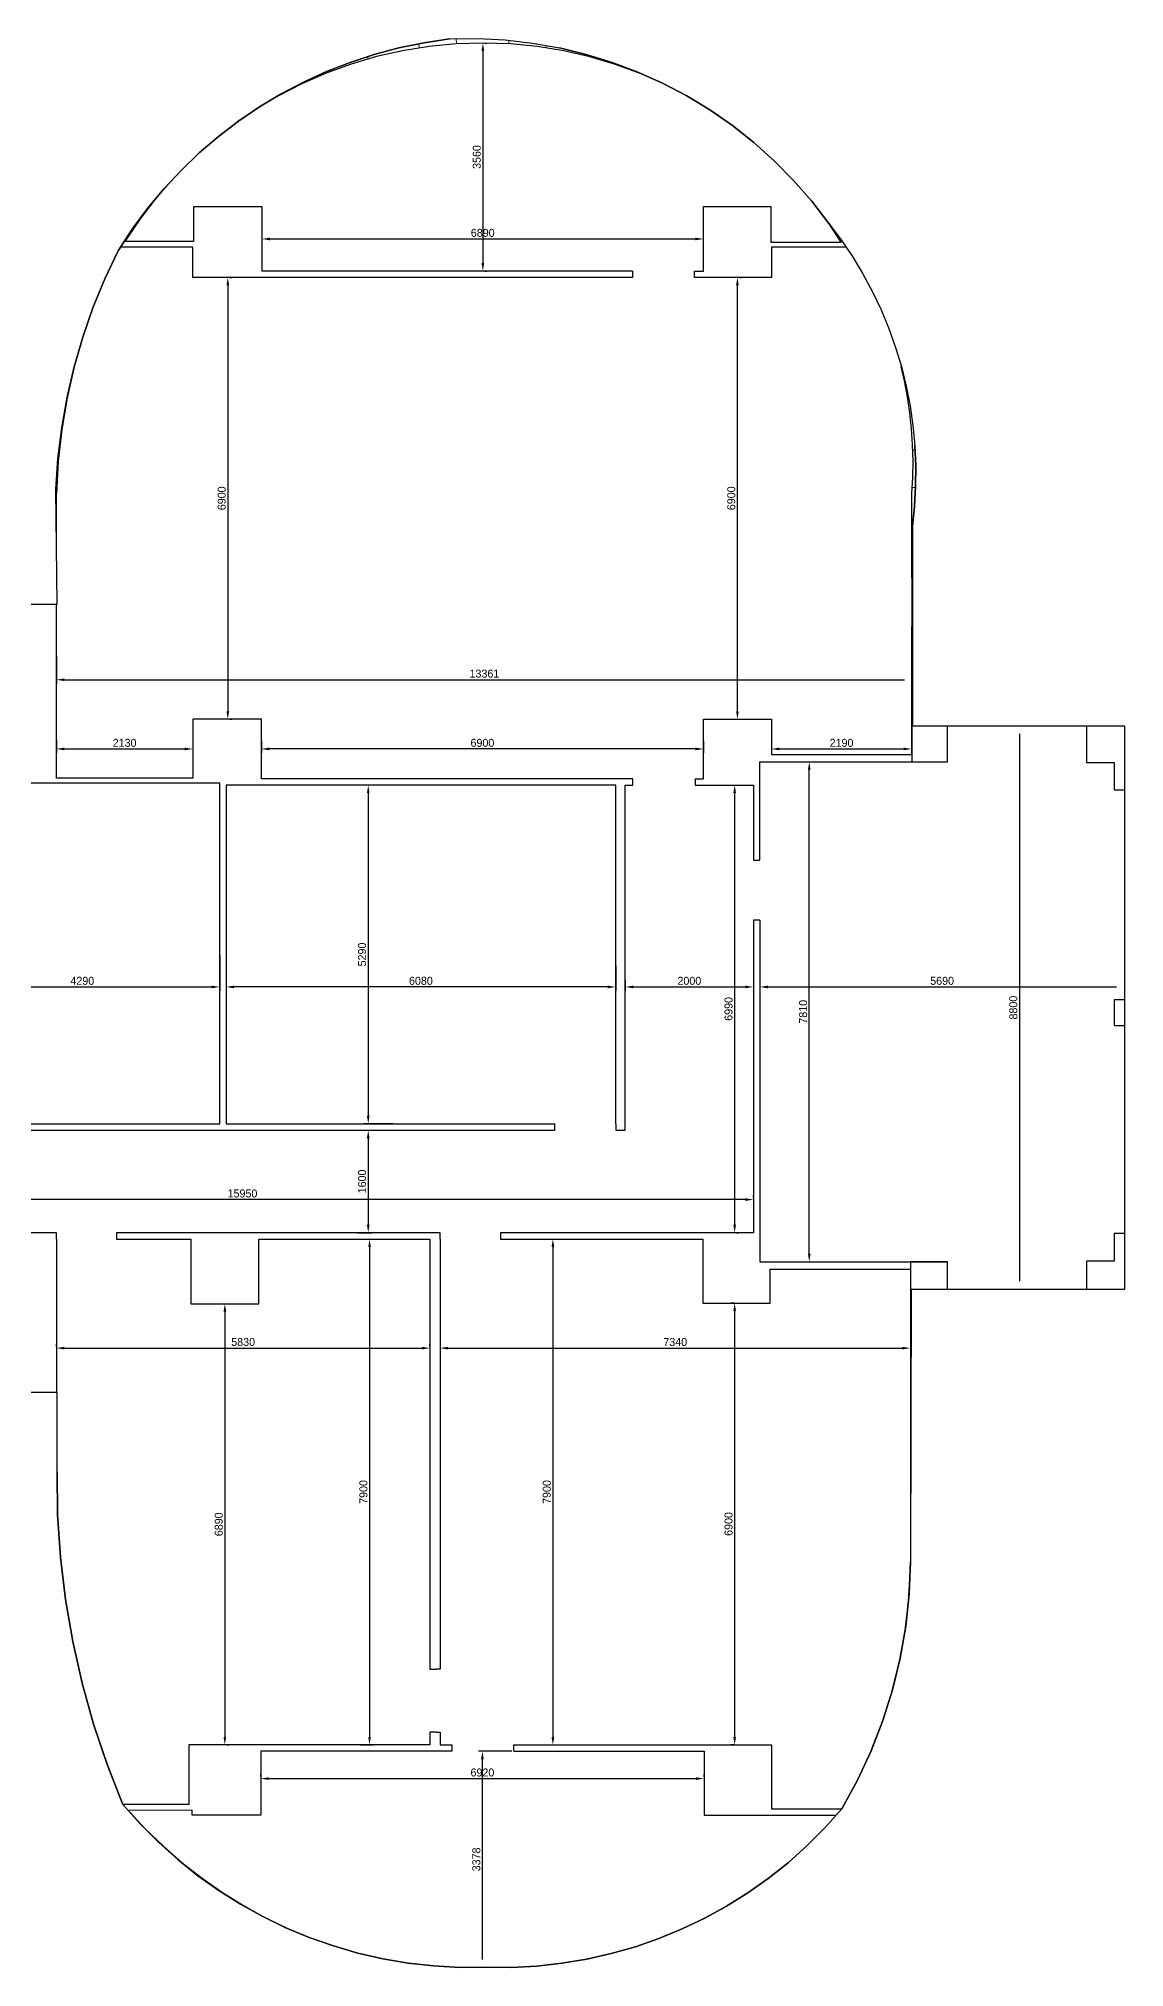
# Model space of a CAD drawing. Header units: millimetres. Extents: x 1201465 to 1251610, y -102447 to -68864.
# Drawn here: x 1234663 to 1251610, y -98990 to -68864 of the extents above; entities that cross this region are included whole.
import ezdxf

# ---------------------------------------------------------------- set-up
doc = ezdxf.new("R2010")
doc.units = ezdxf.units.MM
doc.layers.add('OFFICE_BOUNDARY', color=3, linetype='Continuous')

msp = doc.modelspace()

# ---------------------------------------------------------------- linework, layer by layer
at = {"lineweight": 5}
for p, q in [((1240605, -69009), (1240595, -68945)), ((1241185, -68947), (1241179, -68868)), ((1242001, -68946), (1242004, -68893)), ((1242580, -69008), (1242585, -68973)), ((1242580, -69008), (1242585, -68973)), ((1239807, -69182), (1239797, -69146)), ((1243378, -69179), (1243382, -69164)), ((1239253, -69365), (1239245, -69344)), ((1239253, -69365), (1239245, -69344)), ((1243931, -69361), (1243933, -69356)), ((1238514, -69700), (1238511, -69694)), ((1236391, -71486), (1236390, -71485)), ((1236056, -71961), (1236048, -71955)), ((1247127, -71943), (1247137, -71937)), ((1247127, -71943), (1247137, -71937)), ((1235093, -74545), (1235093, -74545)), ((1248231, -74484), (1248242, -74482)), ((1248308, -75294), (1248343, -75292)), ((1234978, -75347), (1234974, -75347)), ((1237060, -96534), (1236060, -96534)), ((1236445, -96940), (1236442, -96942)), ((1236928, -97372), (1236924, -97377)), ((1237664, -97903), (1237661, -97907)), ((1245645, -97879), (1245645, -97879)), ((1245084, -98204), (1245085, -98206)), ((1238226, -98225), (1238226, -98227)), ((1238226, -98225), (1238226, -98227))]:
    msp.add_line(p, q, dxfattribs=at)
at = {"color": 0, "lineweight": -2, "transparency": 16777216}
for p, q in [((1241628, -68934), (1241660, -68934)), ((1241597, -69059), (1241597, -72369)), ((1238150, -71962), (1238150, -71931)), ((1238275, -71994), (1244915, -71994)), ((1245040, -71962), (1245040, -71931)), ((1237647, -72594), (1237679, -72594)), ((1241628, -72494), (1241660, -72494)), ((1245601, -72594), (1245633, -72594)), ((1237616, -72719), (1237616, -79369)), ((1245570, -79369), (1245570, -72719)), ((1234940, -78508), (1234940, -78941)), ((1235065, -78878), (1248176, -78878)), ((1237647, -79494), (1237679, -79494)), ((1245601, -79494), (1245633, -79494)), ((1234940, -79816), (1234940, -80021)), ((1237070, -79816), (1237070, -80021)), ((1238140, -79831), (1238140, -80021)), ((1245040, -79831), (1245040, -80021)), ((1246100, -79800), (1246100, -80021)), ((1248290, -79800), (1248290, -80021)), ((1249972, -79724), (1249972, -88274)), ((1235065, -79959), (1236945, -79959)), ((1244915, -79959), (1238265, -79959)), ((1246225, -79959), (1248165, -79959)), ((1246691, -87844), (1246691, -80284)), ((1246723, -80159), (1246754, -80159)), ((1239877, -80524), (1239745, -80524)), ((1239808, -80649), (1239808, -85689)), ((1245396, -80524), (1245590, -80524)), ((1245527, -80649), (1245527, -87389)), ((1237490, -83185), (1237490, -83738)), ((1243670, -83344), (1243670, -83738)), ((1233325, -83676), (1237365, -83676)), ((1237590, -83543), (1237590, -83738)), ((1243545, -83676), (1237715, -83676)), ((1243820, -83573), (1243820, -83738)), ((1243945, -83676), (1245695, -83676)), ((1245820, -83573), (1245820, -83738)), ((1245920, -83573), (1245920, -83738)), ((1246045, -83676), (1251485, -83676)), ((1240193, -85814), (1239745, -85814)), ((1239642, -85914), (1239870, -85914)), ((1239808, -86039), (1239808, -87389)), ((1245695, -86997), (1229995, -86997)), ((1245820, -86966), (1245820, -86935)), ((1239514, -87614), (1239891, -87614)), ((1239642, -87514), (1239870, -87514)), ((1242721, -87614), (1242752, -87614)), ((1245558, -87514), (1245590, -87514)), ((1239828, -87739), (1239828, -95389)), ((1242690, -87739), (1242690, -95389)), ((1246723, -87969), (1246754, -87969)), ((1237570, -88749), (1237570, -95389)), ((1237601, -88624), (1237633, -88624)), ((1245524, -88614), (1245465, -88614)), ((1245527, -88739), (1245527, -95389)), ((1240930, -89169), (1240930, -89379)), ((1248270, -89060), (1248270, -89379)), ((1234940, -89285), (1234940, -89254)), ((1235065, -89317), (1240645, -89317)), ((1240770, -89285), (1240770, -89254)), ((1241055, -89317), (1248145, -89317)), ((1237601, -95514), (1237633, -95514)), ((1239685, -95514), (1239891, -95514)), ((1242049, -95614), (1241528, -95614)), ((1241590, -98867), (1241590, -95739)), ((1242721, -95514), (1242752, -95514)), ((1245524, -95514), (1245465, -95514)), ((1238130, -96009), (1238130, -95978)), ((1238255, -96041), (1244925, -96041)), ((1245050, -96009), (1245050, -95978))]:
    msp.add_line(p, q, dxfattribs=at)
for p, q in [((1238150, -71494), (1237080, -71494)), ((1237080, -71494), (1237080, -72034)), ((1238150, -72494), (1238150, -71494)), ((1245040, -72494), (1245040, -71484)), ((1245040, -71484), (1246090, -71484)), ((1246090, -71484), (1246090, -72044)), ((1237070, -72124), (1235938, -72124)), ((1237080, -72034), (1236010, -72034)), ((1237070, -72594), (1237070, -72124)), ((1246090, -72044), (1247190, -72044)), ((1247268, -72124), (1246100, -72124)), ((1246100, -72124), (1246100, -72594)), ((1240470, -72594), (1237070, -72594)), ((1243930, -72494), (1238150, -72494)), ((1240550, -72594), (1240470, -72594)), ((1243930, -72594), (1240550, -72594)), ((1243930, -72494), (1243930, -72594)), ((1244900, -72594), (1244900, -72494)), ((1244900, -72494), (1245040, -72494)), ((1246100, -72594), (1244900, -72594)), ((1234940, -76731), (1234940, -75971)), ((1248290, -77284), (1248290, -75971)), ((1248301, -77284), (1248290, -77284)), ((1234940, -80414), (1234940, -77699)), ((1248290, -80044), (1248290, -78044)), ((1248290, -78044), (1248301, -78044)), ((1238140, -79494), (1237070, -79494)), ((1237070, -79494), (1237070, -80414)), ((1238140, -80424), (1238140, -79494)), ((1245040, -80424), (1245040, -79494)), ((1245040, -79494), (1246100, -79494)), ((1246100, -79494), (1246100, -80044)), ((1248290, -79599), (1248290, -80159)), ((1248850, -80159), (1248850, -79599)), ((1251020, -79599), (1251020, -80169)), ((1246100, -80044), (1248290, -80044)), ((1237070, -80414), (1234940, -80414)), ((1243940, -80424), (1238140, -80424)), ((1244910, -80424), (1245040, -80424)), ((1248290, -80159), (1248850, -80159)), ((1251020, -80169), (1251450, -80169)), ((1251450, -80169), (1251450, -80599)), ((1251450, -80599), (1251610, -80599)), ((1251610, -83879), (1251450, -83879)), ((1251450, -83879), (1251450, -84279)), ((1251450, -84279), (1251610, -84279)), ((1234940, -87614), (1234940, -90009)), ((1245030, -87614), (1245030, -88614)), ((1251610, -87529), (1251450, -87529)), ((1251450, -87529), (1251450, -87959)), ((1251450, -87959), (1251020, -87959)), ((1251020, -87959), (1251020, -88399)), ((1246080, -88614), (1246080, -88084)), ((1246080, -88084), (1248270, -88084)), ((1248850, -87969), (1248270, -87969)), ((1248270, -87969), (1248270, -88489)), ((1248270, -88084), (1248270, -89974)), ((1248850, -88399), (1248850, -87969)), ((1245030, -88614), (1246080, -88614)), ((1248270, -89974), (1248277, -89974)), ((1248275, -90784), (1248270, -90784)), ((1248270, -90784), (1248270, -91354)), ((1248270, -91354), (1248273, -91354)), ((1248271, -92154), (1248270, -92154)), ((1248270, -92154), (1248270, -92649)), ((1242080, -95614), (1242080, -95514)), ((1242080, -95514), (1246100, -95514)), ((1242080, -95614), (1245050, -95614)), ((1245050, -95614), (1245050, -96614)), ((1246100, -95514), (1246100, -96514)), ((1245050, -96614), (1247111, -96614)), ((1246100, -96514), (1247200, -96514))]:
    msp.add_line(p, q)
at = {"color": 18, "lineweight": 5, "true_color": 0x000000}
for p, q in [((1235093, -74545), (1235219, -73986)), ((1248298, -75878), (1248351, -75878)), ((1234941, -75928), (1234932, -75929)), ((1248290, -76702), (1248301, -76702))]:
    msp.add_line(p, q, dxfattribs=at)
at = {"color": 18, "lineweight": 30, "true_color": 0x000000}
for p, q in [((1234950, -77699), (1234932, -75906)), ((1248301, -76487), (1248301, -79599)), ((1231730, -77699), (1234950, -77699)), ((1248301, -79599), (1251610, -79599)), ((1251610, -79599), (1251610, -88399)), ((1248280, -88399), (1248270, -92649)), ((1251610, -88399), (1248280, -88399)), ((1234950, -90009), (1231820, -90009)), ((1234950, -91249), (1234950, -90009))]:
    msp.add_line(p, q, dxfattribs=at)
at = {"color": 0, "lineweight": -2}
for p, q in [((1248301, -78508), (1248301, -78941)), ((1249987, -79599), (1250035, -79599)), ((1251610, -83573), (1251610, -83738))]:
    msp.add_line(p, q, dxfattribs=at)
for points in [[(1244413, -69567), (1244054, -69409), (1243665, -69267), (1243267, -69149), (1242860, -69056), (1242447, -68989), (1242027, -68948), (1241603, -68934), (1241179, -68947), (1240759, -68987), (1240345, -69054), (1239939, -69146), (1239540, -69263), (1239151, -69405), (1238772, -69570), (1238405, -69759), (1238054, -69968)], [(1240679, -68928), (1240287, -69009)], [(1241077, -68869), (1240679, -68928)], [(1239524, -69235), (1239156, -69379)], [(1239901, -69111), (1239524, -69235)], [(1240287, -69009), (1239901, -69111)], [(1243210, -69111), (1242795, -69010)], [(1243617, -69237), (1243210, -69111)], [(1244014, -69387), (1243617, -69237)], [(1238797, -69543), (1238448, -69727)], [(1239156, -69379), (1238797, -69543)], [(1244402, -69561), (1244014, -69387)], [(1244778, -69758), (1244402, -69561)], [(1238448, -69727), (1238110, -69930)], [(1245141, -69979), (1244778, -69758)], [(1238110, -69930), (1237784, -70152), (1237471, -70391), (1237171, -70648), (1236886, -70922), (1236615, -71213), (1236361, -71519), (1236123, -71841), (1235902, -72178)], [(1237982, -70017), (1237773, -70161)], [(1245491, -70221), (1245141, -69979)], [(1245826, -70486), (1245491, -70221)], [(1246145, -70772), (1245826, -70486)], [(1246448, -71078), (1246145, -70772)], [(1236891, -70917), (1236882, -70926)], [(1246732, -71404), (1246448, -71078)], [(1236483, -71372), (1236246, -71681), (1236010, -72034)], [(1236681, -71142), (1236536, -71308)], [(1246997, -71751), (1246732, -71404)], [(1247190, -72044), (1246979, -71727)], [(1235902, -72178), (1235694, -72618)], [(1235909, -72168), (1235821, -72350)], [(1235694, -72618), (1235511, -73067)], [(1235696, -72615), (1235680, -72653)], [(1235511, -73067), (1235352, -73525)], [(1235352, -73525), (1235217, -73990)], [(1235217, -73992), (1235106, -74478), (1235023, -74972), (1234967, -75470), (1234940, -75971)], [(1235217, -73990), (1235108, -74462)], [(1235228, -73953), (1235217, -73991)], [(1248291, -75971), (1248306, -75717), (1248311, -75464), (1248305, -75211), (1248289, -74959), (1248263, -74708), (1248227, -74459), (1248180, -74212), (1248128, -73984)], [(1235108, -74462), (1235024, -74939)], [(1235024, -74939), (1234965, -75421)], [(1248354, -75537), (1248340, -75222)], [(1234965, -75421), (1234932, -75906)], [(1248352, -75854), (1248354, -75537)], [(1248335, -76170), (1248352, -75854)], [(1248301, -76487), (1248335, -76170)], [(1243670, -85814), (1243670, -85914), (1243820, -85914), (1243820, -80524), (1243940, -80524), (1243940, -80424)], [(1244910, -80424), (1244910, -80524), (1245820, -80524), (1245820, -81694), (1245920, -81694)], [(1245920, -81694), (1245920, -80159), (1248290, -80159)], [(1234160, -85814), (1237490, -85814), (1237490, -80494), (1233200, -80494), (1233200, -85814)], [(1243670, -85814), (1243670, -80524), (1237590, -80524), (1237590, -85814), (1242720, -85814)], [(1245920, -82634), (1245820, -82634), (1245820, -87514), (1241870, -87514), (1241870, -87614)], [(1245920, -82634), (1245920, -87969), (1248850, -87969)], [(1234160, -85814), (1234160, -85914), (1242720, -85914), (1242720, -85814)], [(1234940, -87614), (1234940, -87514), (1234390, -87514)], [(1240930, -87614), (1240930, -87514), (1235880, -87514), (1235880, -87614)], [(1235880, -87614), (1237040, -87614), (1237040, -88624), (1238100, -88624), (1238100, -87614), (1240770, -87614), (1240770, -94334), (1240870, -94334)], [(1240930, -87614), (1240930, -94334), (1240870, -94334)], [(1241870, -87614), (1245030, -87614)], [(1234950, -91249), (1234960, -91917)], [(1234960, -91917), (1235004, -92582)], [(1235004, -92582), (1235082, -93244)], [(1248250, -93157), (1248270, -92649)], [(1248248, -93177), (1248256, -93019)], [(1235082, -93244), (1235195, -93900)], [(1248197, -93662), (1248250, -93157)], [(1248110, -94161), (1248197, -93662)], [(1248193, -93681), (1248213, -93505)], [(1235169, -93750), (1235198, -93916)], [(1235195, -93900), (1235341, -94549)], [(1248106, -94178), (1248141, -93986)], [(1235247, -94133), (1235348, -94572), (1235527, -95206), (1235738, -95830), (1235980, -96444)], [(1247991, -94652), (1248110, -94161)], [(1235341, -94549), (1235521, -95190)], [(1247987, -94667), (1248037, -94462)], [(1247841, -95135), (1247991, -94652)], [(1235521, -95190), (1235734, -95822)], [(1247658, -95607), (1247841, -95135)], [(1247836, -95147), (1247904, -94933)], [(1240870, -95314), (1240770, -95314), (1240770, -95514), (1237010, -95514), (1237010, -96444), (1235980, -96444)], [(1240870, -95314), (1240930, -95314), (1240930, -95514), (1241110, -95514), (1241110, -95614)], [(1247654, -95616), (1247738, -95401)], [(1241110, -95614), (1238130, -95614), (1238130, -96614), (1237060, -96614), (1237060, -96534)], [(1247445, -96067), (1247658, -95607)], [(1235734, -95822), (1235980, -96444)], [(1247200, -96514), (1247445, -96067)], [(1247442, -96072), (1247533, -95877)], [(1235980, -96444), (1236250, -96749)], [(1236093, -96571), (1236327, -96823), (1236610, -97097), (1236906, -97354), (1237214, -97595), (1237533, -97819), (1237862, -98025), (1238202, -98213), (1238530, -98373)], [(1246935, -96811), (1247200, -96514)], [(1236250, -96749), (1236535, -97036)], [(1246654, -97091), (1246935, -96811)], [(1236535, -97036), (1236835, -97306)], [(1236835, -97306), (1237148, -97557)], [(1246360, -97354), (1246654, -97091)], [(1237148, -97557), (1237474, -97789)], [(1245732, -97825), (1246052, -97599)], [(1245996, -97638), (1246132, -97535)], [(1246052, -97599), (1246360, -97354)], [(1237474, -97789), (1237812, -98002)], [(1244974, -98261), (1245315, -98078), (1245647, -97877), (1245920, -97692)], [(1245401, -98032), (1245732, -97825)], [(1237812, -98002), (1238161, -98195)], [(1238161, -98195), (1238519, -98369)], [(1245059, -98220), (1245401, -98032)], [(1238519, -98369), (1238887, -98522)], [(1244346, -98538), (1244707, -98389)], [(1244667, -98405), (1244960, -98268)], [(1244707, -98389), (1245059, -98220)], [(1238887, -98522), (1239263, -98654), (1239647, -98765)], [(1239647, -98765), (1240037, -98854)], [(1243219, -98860), (1243602, -98774)], [(1243602, -98774), (1243977, -98666)], [(1243977, -98666), (1244346, -98538)], [(1240037, -98854), (1240433, -98922), (1240833, -98967)], [(1240833, -98967), (1241238, -98989), (1241645, -98988)], [(1241645, -98988), (1242044, -98990), (1242440, -98969), (1242832, -98925), (1243219, -98860)]]:
    msp.add_lwpolyline(points)
at = {"color": 18, "lineweight": 5, "true_color": 0x000000}
for points in [[(1248290, -77284), (1248290, -78044)], [(1248270, -90784), (1248270, -89974)], [(1248270, -92154), (1248270, -91354)]]:
    msp.add_lwpolyline(points, dxfattribs=at)
at = {"color": 0, "transparency": 16777216}
for points in [[(1241576, -69059), (1241618, -69059), (1241597, -68934)], [(1238275, -71973), (1238275, -72015), (1238150, -71994)], [(1244915, -71973), (1244915, -72015), (1245040, -71994)], [(1237595, -72719), (1237637, -72719), (1237616, -72594)], [(1241576, -72369), (1241618, -72369), (1241597, -72494)], [(1245549, -72719), (1245591, -72719), (1245570, -72594)], [(1235065, -78858), (1235065, -78899), (1234940, -78878)], [(1237595, -79369), (1237637, -79369), (1237616, -79494)], [(1245549, -79369), (1245591, -79369), (1245570, -79494)], [(1235065, -79938), (1235065, -79980), (1234940, -79959)], [(1236945, -79938), (1236945, -79980), (1237070, -79959)], [(1238265, -79938), (1238265, -79980), (1238140, -79959)], [(1244915, -79938), (1244915, -79980), (1245040, -79959)], [(1246225, -79938), (1246225, -79980), (1246100, -79959)], [(1248165, -79938), (1248165, -79980), (1248290, -79959)], [(1246671, -80284), (1246712, -80284), (1246691, -80159)], [(1239787, -80649), (1239828, -80649), (1239808, -80524)], [(1245506, -80649), (1245548, -80649), (1245527, -80524)], [(1237365, -83655), (1237365, -83697), (1237490, -83676)], [(1237715, -83655), (1237715, -83697), (1237590, -83676)], [(1243545, -83655), (1243545, -83697), (1243670, -83676)], [(1243945, -83655), (1243945, -83697), (1243820, -83676)], [(1245695, -83655), (1245695, -83697), (1245820, -83676)], [(1246045, -83655), (1246045, -83697), (1245920, -83676)], [(1239787, -85689), (1239828, -85689), (1239808, -85814)], [(1239787, -86039), (1239828, -86039), (1239808, -85914)], [(1245695, -86976), (1245695, -87018), (1245820, -86997)], [(1239787, -87389), (1239828, -87389), (1239808, -87514)], [(1239808, -87739), (1239849, -87739), (1239828, -87614)], [(1242669, -87739), (1242711, -87739), (1242690, -87614)], [(1245506, -87389), (1245548, -87389), (1245527, -87514)], [(1246671, -87844), (1246712, -87844), (1246691, -87969)], [(1237549, -88749), (1237591, -88749), (1237570, -88624)], [(1245506, -88739), (1245548, -88739), (1245527, -88614)], [(1235065, -89296), (1235065, -89338), (1234940, -89317)], [(1240645, -89296), (1240645, -89338), (1240770, -89317)], [(1241055, -89296), (1241055, -89338), (1240930, -89317)], [(1248145, -89296), (1248145, -89338), (1248270, -89317)], [(1237549, -95389), (1237591, -95389), (1237570, -95514)], [(1239808, -95389), (1239849, -95389), (1239828, -95514)], [(1242669, -95389), (1242711, -95389), (1242690, -95514)], [(1245506, -95389), (1245548, -95389), (1245527, -95514)], [(1241569, -95739), (1241611, -95739), (1241590, -95614)], [(1238255, -96020), (1238255, -96061), (1238130, -96041)], [(1244925, -96020), (1244925, -96061), (1245050, -96041)]]:
    msp.add_solid(points, dxfattribs=at)
at = {"layer": 'OFFICE_BOUNDARY'}
msp.add_lwpolyline([(1231730, -77699), (1234950, -77699), (1234932, -75906), (1234965, -75421), (1235024, -74939), (1235108, -74462), (1235217, -73990), (1235352, -73525), (1235511, -73067), (1235694, -72618), (1235902, -72178), (1236123, -71841), (1236361, -71519), (1236615, -71213), (1236886, -70922), (1237171, -70648), (1237471, -70391), (1237784, -70152), (1238110, -69930), (1238448, -69727), (1238797, -69543), (1239156, -69379), (1239524, -69235), (1239901, -69111), (1240287, -69009), (1240679, -68928), (1241077, -68869), (1241513, -68864), (1241946, -68886), (1242373, -68935), (1242795, -69010), (1243210, -69111), (1243617, -69237), (1244014, -69387), (1244402, -69561), (1244778, -69758), (1245141, -69979), (1245491, -70221), (1245826, -70486), (1246145, -70772), (1246448, -71078), (1246732, -71404), (1246997, -71751), (1247188, -72006), (1247365, -72269), (1247529, -72540), (1247678, -72818), (1247812, -73102), (1247932, -73392), (1248038, -73687), (1248129, -73987), (1248204, -74291), (1248265, -74599), (1248310, -74909), (1248340, -75222), (1248354, -75537), (1248352, -75854), (1248335, -76170), (1248301, -76487), (1248301, -79599), (1251610, -79599), (1251610, -88399), (1251610, -88399), (1248280, -88399), (1248270, -92649), (1248250, -93157), (1248197, -93662), (1248110, -94161), (1247991, -94652), (1247841, -95135), (1247658, -95607), (1247445, -96067), (1247200, -96514), (1246935, -96811), (1246654, -97091), (1246360, -97354), (1246052, -97599), (1245732, -97825), (1245401, -98032), (1245059, -98220), (1244707, -98389), (1244346, -98538), (1243977, -98666), (1243602, -98774), (1243219, -98860), (1242832, -98925), (1242440, -98969), (1242044, -98990), (1241645, -98988), (1241238, -98989), (1240833, -98967), (1240433, -98922), (1240037, -98854), (1239647, -98765), (1239263, -98654), (1238887, -98522), (1238519, -98369), (1238161, -98195), (1237812, -98002), (1237474, -97789), (1237148, -97557), (1236835, -97306), (1236535, -97036), (1236250, -96749), (1235980, -96444), (1235734, -95822), (1235521, -95190), (1235341, -94549), (1235195, -93900), (1235082, -93244), (1235004, -92582), (1234960, -91917), (1234950, -91249), (1234950, -90009), (1231820, -90009)], dxfattribs=at)

# ---------------------------------------------------------------- texts
at = {"color": 0, "transparency": 16777216, "char_height": 125, "attachment_point": 5, "rotation": 90}
for s, insert in [('3560', (1241502, -70714)), ('6900', (1237521, -76044)), ('6900', (1245475, -76044)), ('5290', (1239712, -83169)), ('6990', (1245432, -84019)), ('7810', (1246596, -84064)), ('8800', (1249877, -83999)), ('1600', (1239712, -86714)), ('7900', (1239733, -91564)), ('7900', (1242595, -91564)), ('6900', (1245432, -92064)), ('6890', (1237475, -92069)), ('3378', (1241495, -97303))]:
    msp.add_mtext(s, dxfattribs=dict(at, insert=insert))
at = {"color": 0, "transparency": 16777216, "char_height": 125, "attachment_point": 5}
for s, insert in [('6890', (1241595, -71899)), ('13361', (1241621, -78783)), ('2130', (1236005, -79864)), ('6900', (1241590, -79864)), ('2190', (1247195, -79864)), ('4290', (1235345, -83581)), ('6080', (1240630, -83581)), ('2000', (1244820, -83581)), ('5690', (1248765, -83581)), ('15950', (1237845, -86902)), ('5830', (1237855, -89222)), ('7340', (1244600, -89222)), ('6920', (1241590, -95946))]:
    msp.add_mtext(s, dxfattribs=dict(at, insert=insert))

doc.saveas('drawing.dxf')
